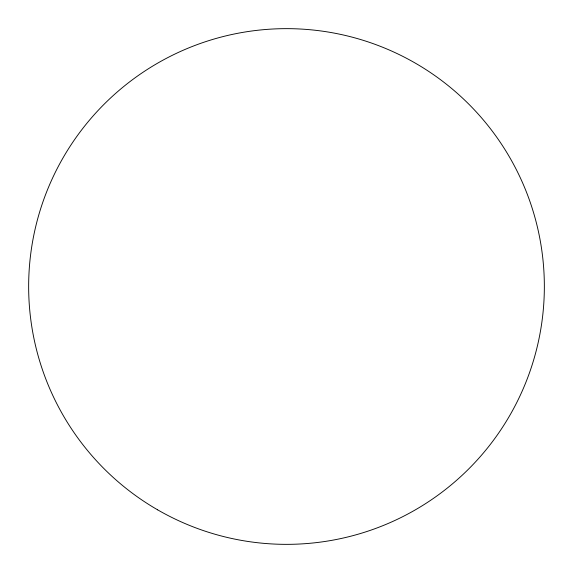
<?xml version="1.0" encoding="UTF-8"?>
<svg xmlns="http://www.w3.org/2000/svg" width="573" height="573" viewBox="0 0 573 573"><rect width="100%" height="100%" fill="white"/><g stroke="black" fill="none" stroke-linecap="round" stroke-linejoin="round"><path stroke-width="0.86" d="M157.575 509.805A257.85 257.85 0 0 0 544.35 286.5A257.85 257.85 0 0 0 157.575 63.195A257.85 257.85 0 0 0 157.575 509.805"/></g></svg>
